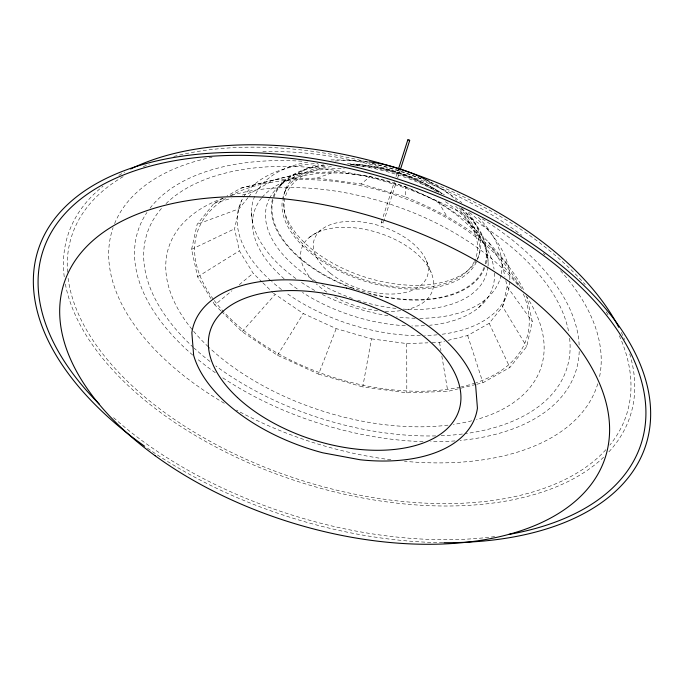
<?xml version="1.0" encoding="UTF-8"?>
<svg xmlns="http://www.w3.org/2000/svg" width="684" height="684" viewBox="0 0 684 684"><rect width="100%" height="100%" fill="white"/><g stroke="black" fill="none" stroke-linecap="round" stroke-linejoin="round"><path stroke-width="0.51" stroke-dasharray="3.42 2.56" d="M523.491 289.546C499.748 243.102 451.782 215.964 405.236 196.778L405.484 186.758L370.189 176.515L334.946 171.804L302.14 172.941L240.896 188.16L226.977 196.06M475.722 384.528L447.806 391.393L406.8 392.821L362.742 386.93L371.489 338.862L336.203 328.619L303.268 313.546L273.438 293.188M210.92 298.566L197.59 276.832L191.58 249.335L197.172 224.301L213.989 203.43L223.266 198.163M262.169 282.116L253.148 273.258L239.383 250.789L234.569 228.798L239.049 208.774L241.632 200.498M505.801 280.585L507.109 286.579L502.637 306.603L489.18 323.301L467.659 335.519L445.566 340.957M476.757 384.271L482.964 382.749L509.862 367.47L526.689 346.6L532.28 321.565L526.936 297.13M285.228 191.178L286.451 187.382M381.339 222.343L394.403 181.67M396.027 176.583L397.994 170.487M383.194 223.035A0.992 0.556 17.8 0 0 382.014 222.086A0.992 0.556 17.8 0 0 381.595 222.95A0.992 0.556 17.8 0 0 383.194 223.035L395.933 183.372M397.566 178.293L399.849 171.171M476.987 260.228L477.594 258.33A102.172 56.84 17.8 0 0 467.369 211.57M505.348 298.378L502.637 306.603L526.689 346.6M221.616 311.605L242.042 331.672L277.456 355.278L318.624 374.122L336.203 328.619M277.456 355.278L303.268 313.546M248.018 197.642L239.049 208.774L197.172 224.301M248.66 196.847L252.499 192.084L274.027 179.858M478.578 307.697L485.597 299.412M242.042 331.672L274.942 294.659M280.115 185.484L285.416 179.943M220.855 310.861L214.802 304.91L231.936 290.768M239.28 284.706L253.148 273.258M240.896 188.16L276.045 179.507L317.051 178.079L361.118 183.97L370.189 176.515M309.373 237.339L320.899 230.004M197.59 276.832L239.383 250.789M191.58 249.335L234.569 228.798M317.051 178.079L334.946 171.804M213.989 203.43L231.218 198.351M242.367 195.068L252.499 192.084M276.045 179.507L302.14 172.941M432.134 342.693L439.538 342.436L444.566 341.205M371.489 338.862L406.741 343.573L427.902 342.838M361.118 183.97L405.236 196.778M318.624 374.122L362.742 386.93M405.484 186.758L438.418 201.831L466.736 220.718L488.53 242.119L509.05 265.99M262.921 282.851L272.685 292.444M466.736 220.718L481.81 239.238M488.53 242.119L502.304 264.588L522.935 289.982M507.109 286.579L532.28 321.565M213.143 302.191L214.802 304.91M438.418 201.831L446.404 215.631M489.18 323.301L509.862 367.47M426.32 260.604L431.228 272.711M467.659 335.519L482.964 382.749M502.304 264.588L504.929 276.584M439.538 342.436L440.949 350.772M441.83 355.979L447.806 391.393M487.025 254.773L488.162 262.699M251.541 212.536L252.482 223.788M406.741 343.573L406.8 392.821M476.671 260.091A102.172 56.84 17.8 0 1 327.713 260.279A102.172 56.84 17.8 0 1 318.462 164.203M335.126 161.056A102.172 56.84 17.8 0 1 368.146 161.689M431.023 182.354A102.172 56.84 17.8 0 1 456.604 200.327M476.38 262.126A102.172 56.84 17.8 0 1 363.82 280.893A102.172 56.84 17.8 0 1 282.372 200.309M282.552 199.249A102.172 56.84 17.8 0 1 327.696 165.682M350.49 164.211A102.172 56.84 17.8 0 1 442.3 193.863M459.297 207.816A102.172 56.84 17.8 0 1 477.244 260.194M455.612 206.235A100.044 55.652 17.8 0 1 474.764 260.587M474.32 261.536A100.044 55.652 17.8 0 1 321.719 259.527A100.044 55.652 17.8 0 1 332.988 166.357M354.714 165.639A100.044 55.652 17.8 0 1 436.315 191.452M484.127 267.213A110.808 61.645 17.8 0 1 360.229 290.563A110.808 61.645 17.8 0 1 273.198 199.429M273.788 197.514A110.808 61.645 17.8 0 1 326.524 165.058M350.747 164.34A110.808 61.645 17.8 0 1 442.155 193.888M461.238 208.577A110.808 61.645 17.8 0 1 484.46 266.273M484.699 267.837A111.569 62.064 17.8 0 1 369.582 293.761M354.611 289.118A111.569 62.064 17.8 0 1 352.662 288.417M351.696 288.058A111.569 62.064 17.8 0 1 272.3 217.991A111.569 62.064 17.8 0 1 323.635 164.938M347.472 163.75A111.569 62.064 17.8 0 1 444.403 194.82M461.7 208.329A111.569 62.064 17.8 0 1 485.931 263.956M487.957 266.974A115.126 64.048 17.8 0 1 403.141 309.091M396.01 308.441A115.126 64.048 17.8 0 1 356.321 299.78M352.38 298.455A115.126 64.048 17.8 0 1 321.6 284.732M316.094 281.56A115.126 64.048 17.8 0 1 269.12 199.121M269.564 198.24A115.126 64.048 17.8 0 1 344.274 168.777M445.464 201.712A115.126 64.048 17.8 0 1 488.06 265.914M501.09 275.165A129.524 72.051 17.8 0 1 419.48 318.308M415.197 318.257A129.524 72.051 17.8 0 1 396.387 316.88M387.948 315.692A129.524 72.051 17.8 0 1 321.907 294.257M314.691 290.443A129.524 72.051 17.8 0 1 300.148 281.543M295.881 278.576A129.524 72.051 17.8 0 1 308.108 162.04M330.953 159.919A129.524 72.051 17.8 0 1 461.837 202.652M478.398 217.324A129.524 72.051 17.8 0 1 501.312 274.13M494.438 273.113A125.112 69.597 17.8 0 1 429.578 325.259M424.49 325.652A125.112 69.597 17.8 0 1 411.828 325.935M405.364 325.712A125.112 69.597 17.8 0 1 302.49 292.461M297.258 288.947A125.112 69.597 17.8 0 1 288.332 282.27M284.134 278.773A125.112 69.597 17.8 0 1 261.468 198.155M262.152 197.325A125.112 69.597 17.8 0 1 392.488 182.457A125.112 69.597 17.8 0 1 494.045 269.077M509.751 281.492A140.964 78.421 17.8 0 1 442.223 334.228M437.221 334.809A140.964 78.421 17.8 0 1 424.661 335.587M420.344 335.647A140.964 78.421 17.8 0 1 285.758 292.649M281.56 289.563A140.964 78.421 17.8 0 1 271.642 281.457M270.83 280.739A140.964 78.421 17.8 0 1 243.008 197.898M243.513 197.043A140.964 78.421 17.8 0 1 318.06 163.459M350.875 164.63A140.964 78.421 17.8 0 1 440.188 193.059M469.438 212.45A140.964 78.421 17.8 0 1 509.802 280.449M313.058 280.756A68.733 38.236 17.8 0 1 328.38 228.892A68.733 38.236 17.8 0 1 421.139 257.928A68.733 38.236 17.8 0 1 405.817 309.801M400.61 310.681A68.733 38.236 17.8 0 1 384.613 311.246M377.619 310.639A68.733 38.236 17.8 0 1 334.134 296.591M326.884 292.179A68.733 38.236 17.8 0 1 316.119 283.766M523.346 293.923A173.009 96.239 17.8 0 1 476.226 382.681M475.286 383.006A173.009 96.239 17.8 0 1 461.324 386.853M460.281 387.084A173.009 96.239 17.8 0 1 214.007 300.182M213.348 299.301A173.009 96.239 17.8 0 1 225.54 198.497M230.081 195.855A173.009 96.239 17.8 0 1 390.068 193.41A173.009 96.239 17.8 0 1 520.481 287.707M569.618 338.264A220.453 122.641 17.8 0 1 465.479 433.622M462.418 434.015A220.453 122.641 17.8 0 1 441 435.751M435.708 435.913A220.453 122.641 17.8 0 1 215.751 365.897M210.005 361.528A220.453 122.641 17.8 0 1 194.23 348.207M193.427 347.472A220.453 122.641 17.8 0 1 162.262 207.551M165.998 203.652A220.453 122.641 17.8 0 1 394.437 184.415A220.453 122.641 17.8 0 1 568.874 333.074M579.203 351.516A229.909 127.899 17.8 0 1 460.05 440.47M454.963 440.915A229.909 127.899 17.8 0 1 430.655 441.761M423.071 441.625A229.909 127.899 17.8 0 1 222.36 377.551M215.306 372.712A229.909 127.899 17.8 0 1 196.949 358.673M192.726 355.09A229.909 127.899 17.8 0 1 146.957 212.45M150.053 208.175A229.909 127.899 17.8 0 1 302.362 161.253M482.28 218.906A229.909 127.899 17.8 0 1 579.203 346.343M597.773 383.775A254.628 141.648 17.8 0 1 404.475 461.29M390.889 459.793A254.628 141.648 17.8 0 1 236.425 410.101M224.301 403.261A254.628 141.648 17.8 0 1 113.108 227.575M114.604 223.608A254.628 141.648 17.8 0 1 212.057 157.209M262.836 151.574A254.628 141.648 17.8 0 1 521.875 235.373M543.352 253.345A254.628 141.648 17.8 0 1 544.943 254.824M560.478 270.667A254.628 141.648 17.8 0 1 599.15 378.628M526.03 295.898A195.615 108.824 17.8 0 1 476.534 419.514M471.755 420.797A195.615 108.824 17.8 0 1 453.372 424.431M448.011 425.149A195.615 108.824 17.8 0 1 209.142 347.558M208.338 346.805A195.615 108.824 17.8 0 1 222.941 198.223M231.491 195.402A195.615 108.824 17.8 0 1 519.524 287.041M619.319 335.733A291.435 162.125 17.8 0 1 609.854 445.079M605.862 449.721A291.435 162.125 17.8 0 1 299.139 479.621A291.435 162.125 17.8 0 1 67.904 276.516M67.502 272.232A291.435 162.125 17.8 0 1 123.693 176.318M143.289 166.639A291.435 162.125 17.8 0 1 149.351 164.211M173.796 156.465A291.435 162.125 17.8 0 1 368.009 162.211M372.113 163.271A291.435 162.125 17.8 0 1 423.61 179.738M429.526 182.012A291.435 162.125 17.8 0 1 585.239 284.587M606.178 311.878A291.435 162.125 17.8 0 1 609.17 316.615M629.733 353.927A295.351 164.297 17.8 0 1 607.922 452.885M603.613 457.211A295.351 164.297 17.8 0 1 298.309 481.647A295.351 164.297 17.8 0 1 65.296 283.715M64.236 276.798A295.351 164.297 17.8 0 1 103.01 186.253M118.854 175.378A295.351 164.297 17.8 0 1 124.633 172.094M621.337 332.407A295.351 164.297 17.8 0 1 624.56 339.58M494.652 536.598A314.23 174.805 17.8 0 1 112.236 416.462M442.787 542.66A319.12 177.524 17.8 0 1 147.197 448.037M330.372 273.292A59.465 33.08 17.8 0 0 426.465 278.337A59.465 33.08 17.8 0 0 355.689 221.445A59.465 33.08 17.8 0 0 330.372 273.292"/><path stroke-width="1.03" d="M398.319 169.47L407.784 139.981M400.174 170.154L409.639 140.665M369.172 161.826A102.172 56.84 17.8 0 1 429.236 181.371M130.635 169.008A295.351 164.297 17.8 0 1 400.807 169.427A295.351 164.297 17.8 0 1 618.781 327.303M99.471 404.338A314.23 174.805 17.8 0 1 164.305 162.715A314.23 174.805 17.8 0 1 592.481 298.976A314.23 174.805 17.8 0 1 508.477 534.495M144.683 446.267A319.12 177.524 17.8 0 1 143.905 164.203A319.12 177.524 17.8 0 1 610.393 314.546A319.12 177.524 17.8 0 1 443.796 542.668M408.04 140.579A0.992 0.556 17.8 0 1 408.032 139.775A0.992 0.556 17.8 0 1 409.391 140.058A0.992 0.556 17.8 0 1 409.4 140.87M346.531 288.075L309.168 281.115A148.146 82.413 17.8 0 0 191.853 332.689L193.64 355.295A148.146 82.413 17.8 0 0 322.754 452.799L360.117 459.759A148.146 82.413 17.8 0 0 477.432 408.186L475.645 385.579A148.146 82.413 17.8 0 0 346.531 288.075M155.183 455.766A284.287 158.149 17.8 0 0 604.784 458.955A284.287 158.149 17.8 0 0 243.957 196.59A284.287 158.149 17.8 0 0 155.183 455.766M237.433 397.507A130.584 72.641 17.8 0 0 453.082 421.968A130.584 72.641 17.8 0 0 313.409 291.837A130.584 72.641 17.8 0 0 237.433 397.507"/></g></svg>
